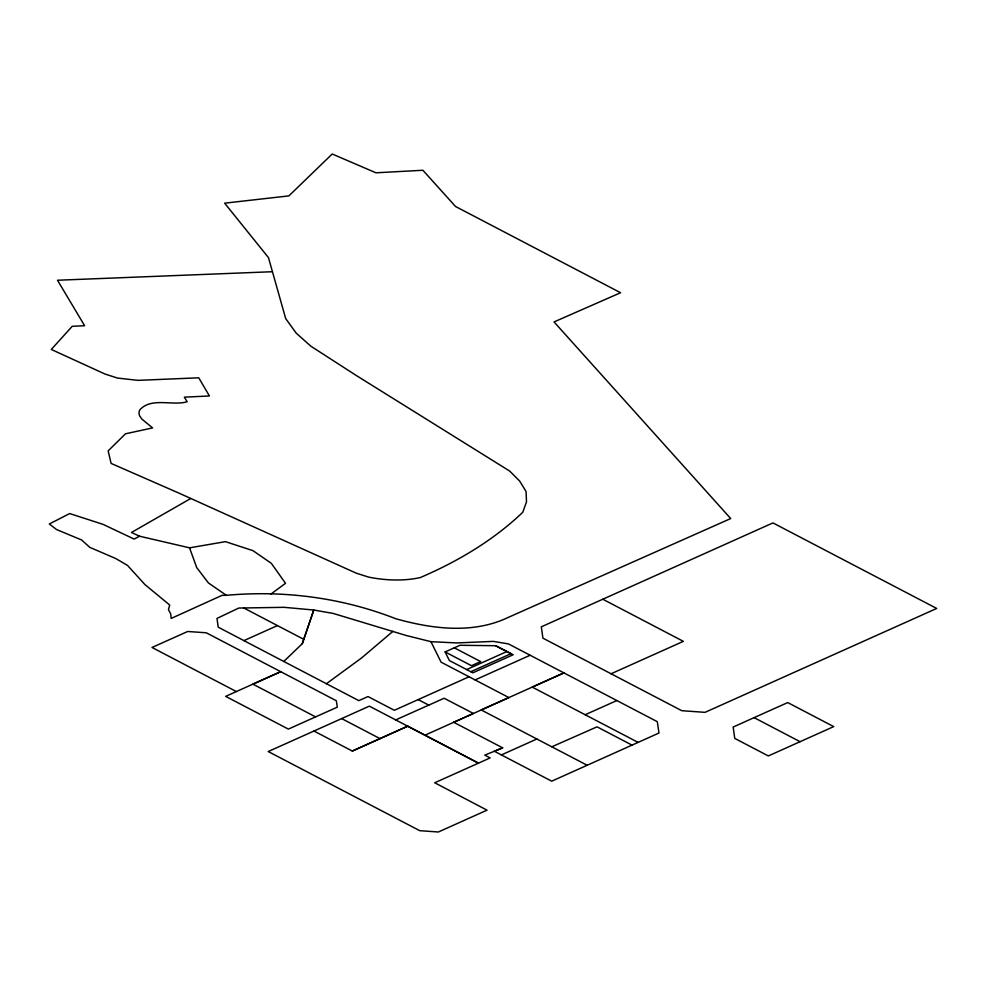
<?xml version="1.0" encoding="UTF-8"?>
<svg xmlns="http://www.w3.org/2000/svg" width="986" height="986" viewBox="0 0 986 986"><rect width="100%" height="100%" fill="white"/><g stroke="black" fill="none" stroke-linecap="round" stroke-linejoin="round"><path stroke-width="1.48" d="M302.295 643.673L313.77 610.026L284.19 607.327L238.785 608.042L216.994 618.419L218.214 627.182L283.795 661.47L302.295 643.673L313.77 610.026L333.256 613.452L406.146 635.477L430.931 641.664L456.801 642.946L493.308 641.393L508.468 643.92L657.292 721.678L658.981 733.029L551.704 781.183L494.368 751.258L502.663 747.844L453.733 722.294L424.954 735.199M392.946 631.323L361.48 658.044L326.415 683.717M270.805 594.176L285.509 583.305L271.31 563.302L252.946 550.644L225.449 541.659L189.559 547.834L139.494 536.199L131.483 532.465L190.803 498.46M139.494 536.199L134.145 539.083L102.975 524.33L69.686 513.558L49.3 523.985L56.596 529.568L81.641 539.971L89.726 547.329L115.867 558.581L127.539 565.434L144.954 584.599L169.678 605.01L168.446 609.619L170.726 613.945L171.145 618.444L221.998 595.371L226.349 595.322C283.906 590.084 341.957 597.652 395.805 618.74C432.078 628.92 472.713 634.257 507.95 617.544L730.712 518.55L554.033 321.929L620.588 292.731L455.544 206.505L422.895 170.27L375.937 172.796L332.22 154.001L288.886 195.894L224.635 203.165L268.463 257.617L285.693 318.577L296.219 333.169L310.824 346.16L355.663 375.111L509.725 471.098L519.659 481.045L526.068 491.521L526.499 501.874L522.753 512.289C493.382 540.39 457.455 561.65 420.27 577.562A67.196 31.86 7.7 0 1 368.579 577.081L356.254 573.174L179.427 493.333L111.11 463.42L108.152 450.873L125.481 433.803L152.596 427.912L141.811 419.038L139.704 415.932A27.386 12.978 7.7 0 1 139.876 409.794C151.585 396.939 172.538 406.17 187.167 401.733L184.345 397.173L209.414 395.965L198.765 377.811L137.991 380.362L117.47 378.057L104.972 374.027L51.297 349.451L72.224 326.304L84.611 325.713L57.496 280.234L272.456 271.717M395.694 719.916L444.107 698.248L473.416 713.47L453.733 722.294L563.918 672.896L532.243 687.106L638.078 742.372M313.955 731.033L369.343 706.149L478.481 763.152L434.715 782.773L487.035 810.147L438.351 831.999L419.74 830.68L268.229 751.542L313.955 731.033L352.322 751.061L407.711 726.177L478.481 763.152L490.128 757.901L484.829 755.14L502.663 747.844M754.08 717.635L733.165 727.064L734.743 738.391L768.34 755.942L833.712 726.608L787.74 702.574L754.08 717.635L800.077 741.694M243.924 640.604L277.436 625.592L303.811 639.335M445.13 651.931L459.981 645.275L495.921 645.719L513.176 654.741L472.849 672.809L449.394 660.546L445.13 651.931L471.493 665.71L480.675 661.594L454.3 647.814M315.582 716.884L288.38 729.098L225.658 696.362L280.727 671.688L252.909 684.148L315.582 716.884L337.311 707.159L336.337 700.75L206.296 632.79L187.697 631.484L152.017 647.469L236.406 691.58M602.791 599.229L541.326 626.825L542.904 638.152L681.77 710.696L705.027 712.348L936.7 608.448L772.938 522.913L602.791 599.229L683.347 641.344L611.049 673.783M466.674 669.58L506.804 651.586M470.766 671.712L510.896 653.73L495.564 645.707M469.04 676.778L394.338 710.29L368.012 696.547L358.842 700.639L283.795 661.47M475.104 679.921L530.135 655.246M352.322 751.061L407.711 726.177M501.418 754.919L536.84 739.007M585.166 714.739L616.854 700.553M551.803 746.809L597.035 726.83L632.014 745.133M587.151 765.259L481.254 709.969L508.887 697.57L441.087 662.173L430.931 641.664M418.187 699.604L428.824 705.138M341.649 718.584L380.029 738.637M243.764 607.955L277.436 625.592M226.349 595.322L208.428 582.948L196.732 567.628L189.559 547.834"/></g></svg>
